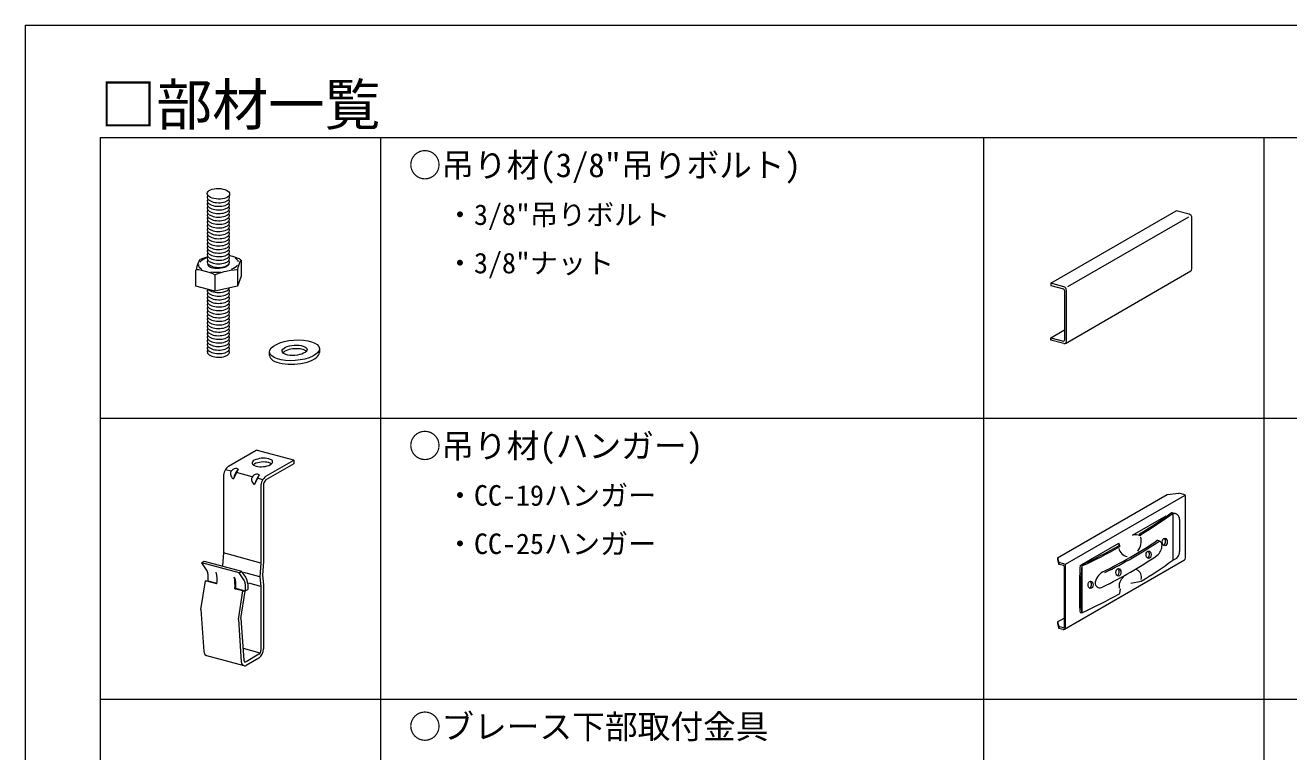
# Model space of a CAD drawing. Units: millimetres on the paper, enlarged 40 times. Extents: x -7800 to 7800, y -5387 to 5300.
# Drawn here: x -7800 to -5097, y 3747 to 5300 of the extents above; entities that cross this region are included whole.
import ezdxf
from ezdxf.enums import TextEntityAlignment as Align

# ---------------------------------------------------------------- set-up
doc = ezdxf.new("R2010")
doc.units = ezdxf.units.MM
doc.header["$LTSCALE"] = 40
for name, color, linetype, lineweight in [('0-1_吊り材', 7, 'Continuous', 18), ('0-2_野縁受け', 3, 'Continuous', 18), ('0-B_補強金具・金具・その他', 3, 'Continuous', 18), ('F-3_野縁', 3, 'Continuous', 18)]:
    doc.layers.add(name, color=color, linetype=linetype, lineweight=lineweight)
doc.layers.add('0-6_文字', color=7, linetype='Continuous')
doc.layers.add('F-6_文字', color=7, linetype='Continuous')
doc.styles.add('ＭＳ ゴシック', font='')
doc.styles.get('ＭＳ ゴシック').set_extended_font_data('MS Gothic')

msp = doc.modelspace()

# ---------------------------------------------------------------- linework, layer by layer
at = {"layer": '0-1_吊り材'}
for p, q in [((-7427.27, 4798.51), (-7425.81, 4799.36)), ((-7338.8, 4798.68), (-7338.49, 4798.37)), ((-7338.42, 4798.02), (-7338.42, 4763.94)), ((-7434.76, 4742.53), (-7434.76, 4776.61)), ((-7394.29, 4765.76), (-7394.29, 4731.68)), ((-7346.12, 4776.47), (-7346.12, 4742.39)), ((-7338.42, 4763.94), (-7346.12, 4742.39)), ((-7394.29, 4731.68), (-7434.76, 4742.53)), ((-7346.12, 4742.39), (-7394.29, 4731.68)), ((-7277.27, 4594.44), (-7277.27, 4602.12)), ((-7170.55, 4608.57), (-7170.55, 4600.89)), ((-7365.2, 4357.56), (-7305.76, 4391.88)), ((-7225.78, 4370.45), (-7305.76, 4391.88)), ((-7285.22, 4336.13), (-7225.78, 4370.45)), ((-7225.78, 4362.45), (-7285.22, 4328.13)), ((-7225.78, 4370.45), (-7225.78, 4362.45)), ((-7376.01, 4335.32), (-7376.01, 4172.12)), ((-7359.68, 4346.95), (-7371.85, 4350.21)), ((-7344.47, 4351.32), (-7354.47, 4330.75)), ((-7314.48, 4334.84), (-7348.1, 4343.85)), ((-7299.26, 4339.21), (-7309.26, 4318.64)), ((-7291.88, 4328.78), (-7302.9, 4331.73)), ((-7296.03, 4314.49), (-7296.03, 4150.69)), ((-7290.63, 4317.31), (-7290.63, 4153.81)), ((-7376.01, 4172.12), (-7378.06, 4144.39)), ((-7296.03, 4150.69), (-7376.01, 4172.12)), ((-7342.51, 4129.91), (-7422.61, 4151.37)), ((-7422.58, 4151.47), (-7417.55, 4154.97)), ((-7412.12, 4136.4), (-7422.49, 4151.34)), ((-7417.55, 4154.97), (-7337.57, 4133.54)), ((-7424.11, 4051.42), (-7414.39, 4112.58)), ((-7390.02, 4106.05), (-7414.39, 4112.58)), ((-7409.39, 4111.78), (-7389.96, 4106.58)), ((-7409.26, 4127.27), (-7409.26, 4112.58)), ((-7409.26, 4112.58), (-7389.87, 4107.38)), ((-7350.15, 4111.43), (-7350.15, 4096.74)), ((-7342.6, 4130.04), (-7337.57, 4133.54)), ((-7332.14, 4114.97), (-7342.51, 4129.91)), ((-7328.24, 4120.1), (-7337.57, 4133.54)), ((-7298.19, 4121.45), (-7332.14, 4130.54)), ((-7350.15, 4096.74), (-7329.23, 4091.13)), ((-7346.77, 4095), (-7329.41, 4090.35)), ((-7344.13, 4029.99), (-7334.41, 4091.15)), ((-7338.66, 4032.15), (-7329.41, 4090.35)), ((-7334.46, 4091.16), (-7329.41, 4090.35)), ((-7329.28, 4105.84), (-7329.28, 4091.15)), ((-7329.28, 4091.15), (-7323.96, 4094.22)), ((-7323.96, 4106.41), (-7323.96, 4094.22)), ((-7296.03, 4100.69), (-7321.54, 4107.53)), ((-7296.03, 4100.69), (-7296.03, 3963.69)), ((-7290.63, 4060.88), (-7290.63, 3967.01)), ((-7424.11, 4051.42), (-7417.76, 3961.22)), ((-7344.13, 4029.99), (-7337.78, 3939.79)), ((-7338.66, 4032.15), (-7332.37, 3942.91)), ((-7412.38, 3952.8), (-7332.4, 3931.37)), ((-7297.59, 3958.31), (-7332.99, 3967.8)), ((-7300.08, 3955.55), (-7327.37, 3939.8)), ((-7300.08, 3947.55), (-7327.37, 3931.8))]:
    msp.add_line(p, q, dxfattribs=at)
for points in [[(-7296.03, 4150.69), (-7298.19, 4121.45), (-7296.03, 4100.69)], [(-7290.63, 4153.81), (-7292.79, 4124.57), (-7290.63, 4103.81), (-7290.63, 4060.88)], [(-7414.39, 4112.58), (-7414.44, 4112.59), (-7409.39, 4111.78)], [(-7351.77, 4095.8), (-7351.82, 4095.81), (-7346.77, 4095)], [(-7334.41, 4091.15), (-7334.46, 4091.16), (-7351.77, 4095.8)]]:
    msp.add_lwpolyline(points, dxfattribs=at)
for centre, radius, start, end in [((-7348.34, 4335.62), 27.68, 127.54787, 180.61531), ((-7349.79, 4341.2), 11.44, 62.27363, 245.88954), ((-7309.92, 4364.23), 4.8, 144.95218, 190.63468), ((-7307.79, 4366.87), 7.7, 207.20616, 227.45958), ((-7305.04, 4360.69), 10.84, 118.30888, 144.43), ((-7302.83, 4372.81), 15.44, 228.81288, 257.0195), ((-7305.04, 4352.69), 10.84, 118.30888, 132.55239), ((-7290.26, 4327.9), 46.78, 76.41743, 115.19318), ((-7290.26, 4319.9), 46.78, 76.41743, 115.19318), ((-7295.31, 4403.24), 46.78, 256.41743, 295.19318), ((-7283.2, 4355.28), 18.51, 53.0276, 77.76031), ((-7283.2, 4347.28), 18.51, 56.52462, 77.76031), ((-7279.55, 4368.94), 9.04, 297.32302, 336.88889), ((-7274.98, 4367.2), 4.08, 8.29645, 44.56919), ((-7276.53, 4367.27), 5.61, 340.4875, 5.33732), ((-7302.82, 4318.37), 53.11, 141.64762, 166.51556), ((-7304.59, 4329.08), 11.44, 62.27363, 245.88954), ((-7257.61, 4306.25), 53.11, 141.64762, 166.51556), ((-7268.36, 4314.19), 27.68, 127.54787, 180.61531), ((-7276.79, 4317.16), 13.84, 127.54787, 180.61531), ((-7425.26, 4127.27), 16, 0, 34.77104), ((-7462.75, 4114.84), 73.26, 353.10495, 12.58802), ((-7366.15, 4111.43), 16, 0, 34.77104), ((-7424.5, 4104.59), 73.26, 353.10495, 12.58802), ((-7345.28, 4105.84), 16, 0, 34.77104), ((-7347.96, 4106.41), 24, 0, 34.77104), ((-7374.4, 4099.76), 28.04, 350.24121, 351.88614), ((-7407.42, 3961.41), 10.34, 181.03693, 230.17746), ((-7410.46, 3959.95), 7.41, 241.09548, 255), ((-7306.43, 3963.79), 10.39, 307.59229, 0.57088), ((-7314.88, 3966.77), 24.25, 307.59229, 0.57088), ((-7327.44, 3939.98), 10.34, 181.03693, 230.17746), ((-7330.48, 3938.52), 7.41, 241.09548, 294.81092), ((-7327.94, 3942.99), 4.43, 181.03693, 230.17746), ((-7329.25, 3942.37), 3.17, 241.09548, 294.81092)]:
    msp.add_arc(centre, radius, start, end, dxfattribs=at)
for centre, major_axis, ratio in [((-7386.84, 4939.8), (24.01, -0.55), 0.474095), ((-7223.91, 4605.34), (53.33, 3.88), 0.410193), ((-7223.91, 4605.34), (-26.67, -1.94), 0.410193)]:
    msp.add_ellipse(centre, major_axis=major_axis, ratio=ratio, dxfattribs=at)
for centre, major_axis, ratio, start_param, end_param in [((-7386.84, 4932.12), (24.01, -0.55), 0.474095, 2.8085354, 6.637984), ((-7386.84, 4924.44), (24.01, -0.55), 0.474095, 2.8085354, 6.637984), ((-7386.84, 4916.76), (24.01, -0.55), 0.474095, 2.8085354, 6.637984), ((-7386.84, 4909.08), (24.01, -0.55), 0.474095, 2.8085354, 6.637984), ((-7386.84, 4901.4), (24.01, -0.55), 0.474095, 2.8085354, 6.637984), ((-7386.84, 4893.72), (24.01, -0.55), 0.474095, 2.8085354, 6.637984), ((-7386.84, 4886.04), (24.01, -0.55), 0.474095, 2.8085354, 6.637984), ((-7386.84, 4878.36), (24.01, -0.55), 0.474095, 2.8085354, 6.637984), ((-7386.84, 4870.68), (24.01, -0.55), 0.474095, 2.8085354, 6.637984), ((-7386.84, 4863), (24.01, -0.55), 0.474095, 2.8085354, 6.637984), ((-7386.84, 4855.32), (24.01, -0.55), 0.474095, 2.8085354, 6.637984), ((-7386.84, 4847.64), (24.01, -0.55), 0.474095, 2.8085354, 6.637984), ((-7386.84, 4839.96), (24.01, -0.55), 0.474095, 2.8085354, 6.637984), ((-7386.84, 4832.28), (24.01, -0.55), 0.474095, 2.8085354, 6.637984), ((-7386.84, 4824.6), (24.01, -0.55), 0.474095, 2.8085354, 6.637984), ((-7386.84, 4816.92), (24.01, -0.55), 0.474095, 2.8085354, 6.637984), ((-7386.84, 4809.24), (24.01, -0.55), 0.474095, 2.8085354, 6.637984), ((-7430.92, 4787.38), (-3.74, -11.15), 0.080122, 3.2320907, 6.0489062), ((-7386.59, 4790.19), (42.67, 3.1), 0.410193, 3.0570245, 3.7002533), ((-7386.59, 4790.19), (42.67, 3.1), 0.410193, 2.2290904, 2.7553389), ((-7402.98, 4803.51), (-24.08, -5.42), 0.113869, 5.0377348, 5.9327598), ((-7386.84, 4801.56), (24.01, -0.55), 0.474095, 2.8085354, 6.637984), ((-7386.84, 4793.88), (24.01, -0.55), 0.474095, 2.8085354, 6.637984), ((-7386.59, 4790.19), (22.93, 1.67), 0.410193, 2.9626547, 6.0928797), ((-7386.84, 4786.2), (24.01, -0.55), 0.474095, 0.3461234, 0.3547987), ((-7358.66, 4803.44), (-20.22, 5.52), 0.132602, 3.3728295, 5.0110855), ((-7386.59, 4790.19), (42.67, 3.1), 0.410193, 5.4020339, 5.9538589), ((-7386.59, 4790.19), (42.67, 3.1), 0.410193, 0.0600078, 0.5561709), ((-7342.27, 4787.24), (-3.74, -11.15), 0.080122, 2.9073136, 6.0489062), ((-7414.53, 4771.18), (-20.22, 5.52), 0.132602, 3.1777912, 6.3193836), ((-7386.59, 4790.19), (42.67, 3.1), 0.410193, 4.2932244, 4.7884203), ((-7370.2, 4771.11), (-24.08, -5.42), 0.113869, 3.1159443, 6.2575369), ((-7386.84, 4732.44), (24.01, -0.55), 0.474095, 2.8827025, 6.637984), ((-7386.84, 4740.12), (24.01, -0.55), 0.474095, 3.6119794, 6.202019), ((-7386.84, 4724.76), (24.01, -0.55), 0.474095, 2.8085354, 6.637984), ((-7386.84, 4717.08), (24.01, -0.55), 0.474095, 2.8085354, 6.637984), ((-7386.84, 4709.4), (24.01, -0.55), 0.474095, 2.8085354, 6.637984), ((-7386.84, 4701.72), (24.01, -0.55), 0.474095, 2.8085354, 6.637984), ((-7386.84, 4694.04), (24.01, -0.55), 0.474095, 2.8085354, 6.637984), ((-7386.84, 4686.36), (24.01, -0.55), 0.474095, 2.8085354, 6.637984), ((-7386.84, 4678.68), (24.01, -0.55), 0.474095, 2.8085354, 6.637984), ((-7386.84, 4671), (24.01, -0.55), 0.474095, 2.8085354, 6.637984), ((-7386.84, 4663.32), (24.01, -0.55), 0.474095, 2.8085354, 6.637984), ((-7386.84, 4655.64), (24.01, -0.55), 0.474095, 2.8085354, 6.637984), ((-7386.84, 4647.96), (24.01, -0.55), 0.474095, 2.8085354, 6.637984), ((-7386.84, 4640.28), (24.01, -0.55), 0.474095, 2.8085354, 6.637984), ((-7386.84, 4632.6), (24.01, -0.55), 0.474095, 2.8085354, 6.637984), ((-7386.84, 4624.92), (24.01, -0.55), 0.474095, 2.8085354, 6.637984), ((-7386.84, 4617.24), (24.01, -0.55), 0.474095, 2.8085354, 6.637984), ((-7386.84, 4609.56), (24.01, -0.55), 0.474095, 2.8085354, 6.637984), ((-7386.84, 4601.88), (24.01, -0.55), 0.474095, 2.8085354, 6.637984), ((-7223.91, 4597.66), (53.33, 3.88), 0.410193, 3.1117915, 6.2533842), ((-7223.91, 4597.66), (-26.67, -1.94), 0.410193, 3.4686734, 5.8965023)]:
    msp.add_ellipse(centre, major_axis=major_axis, ratio=ratio, start_param=start_param, end_param=end_param, dxfattribs=at)
at = {"layer": '0-2_野縁受け'}
for p, q in [((-5605.75, 4748.74), (-5337.45, 4903.64)), ((-5309.64, 4896.19), (-5337.45, 4903.64)), ((-5569.38, 4741.52), (-5310.87, 4890.77)), ((-5304.07, 4779.5), (-5304.07, 4888.3)), ((-5574.64, 4620.04), (-5306.34, 4774.95)), ((-5605.75, 4748.74), (-5605.75, 4743.62)), ((-5605.75, 4743.62), (-5579.04, 4736.46)), ((-5576.82, 4733.31), (-5576.82, 4627.07)), ((-5572.37, 4624.59), (-5572.37, 4733.39)), ((-5605.75, 4632.26), (-5576.82, 4648.96)), ((-5605.75, 4632.26), (-5579.04, 4625.1)), ((-5605.75, 4627.14), (-5605.75, 4632.26)), ((-5605.75, 4630.98), (-5605.75, 4627.14)), ((-5577.93, 4619.68), (-5605.75, 4627.14))]:
    msp.add_line(p, q, dxfattribs=at)
msp.add_lwpolyline([(-5577.93, 4741.28), (-5605.75, 4748.74), (-5605.75, 4744.9)], dxfattribs=at)
for centre, major_axis, start_param, end_param in [((-5309.64, 4889.79), (3.1, -6.14), 0.9790195, 2.5498158), ((-5309.64, 4780.99), (3.1, -6.14), 0.0419556, 0.9790195), ((-5579.04, 4733.9), (1.24, -2.46), 0.9790195, 2.5498158), ((-5577.93, 4734.88), (3.1, -6.14), 0.9790195, 2.5498158), ((-5579.04, 4627.66), (1.24, -2.46), 5.6914085, 7.2622048), ((-5577.93, 4626.08), (3.1, -6.14), 5.6914085, 7.2622048)]:
    msp.add_ellipse(centre, major_axis=major_axis, ratio=0.751651, start_param=start_param, end_param=end_param, dxfattribs=at)
at = {"layer": '0-B_補強金具・金具・その他'}
for p, q in [((-5356.8, 4297.32), (-5331.83, 4299.98)), ((-5321.09, 4297.1), (-5331.83, 4299.98)), ((-5591.36, 4161.9), (-5356.8, 4297.32)), ((-5574.22, 4147.95), (-5318.84, 4295.39)), ((-5317.53, 4161.6), (-5317.53, 4292.47)), ((-5431.01, 4210.23), (-5359.31, 4251.63)), ((-5345.13, 4256.88), (-5348.6, 4257.81)), ((-5345.13, 4256.88), (-5345.13, 4156.88)), ((-5343.97, 4257.4), (-5340.5, 4256.47)), ((-5330.53, 4243.52), (-5330.53, 4175.03)), ((-5539.28, 4147.72), (-5460.74, 4193.07)), ((-5416.3, 4212.84), (-5412.83, 4211.91)), ((-5459.5, 4187.88), (-5458.06, 4185.8)), ((-5591.36, 4161.9), (-5588.52, 4151.78)), ((-5577.78, 4148.9), (-5588.52, 4151.78)), ((-5588.52, 4151.78), (-5588.52, 4147.78)), ((-5578.29, 4145.04), (-5588.52, 4147.78)), ((-5577.7, 4144.27), (-5577.7, 4013.12)), ((-5576.62, 4009.25), (-5319.93, 4157.45)), ((-5574.22, 4013.4), (-5574.22, 4144.27)), ((-5539.67, 4144.56), (-5539.67, 4044.56)), ((-5544.26, 4122.68), (-5544.26, 4054.68)), ((-5540.72, 4054.17), (-5540.72, 4123.63)), ((-5434.93, 4107.97), (-5412.83, 4111.91)), ((-5458.06, 4085.8), (-5456.82, 4095.33)), ((-5591.36, 4025.1), (-5577.7, 4032.98)), ((-5543.21, 4045.07), (-5539.67, 4044.56)), ((-5591.36, 4025.1), (-5588.52, 4014.98)), ((-5578.7, 4012.35), (-5588.52, 4014.98)), ((-5588.52, 4014.98), (-5588.52, 4010.98)), ((-5580.26, 4008.77), (-5588.52, 4010.98))]:
    msp.add_line(p, q, dxfattribs=at)
for points in [[(-5591.36, 4161.9), (-5591.36, 4157.9), (-5588.52, 4147.78)], [(-5591.36, 4025.1), (-5591.36, 4021.1), (-5588.52, 4010.98)]]:
    msp.add_lwpolyline(points, dxfattribs=at)
for centre, radius, start, end in [((-5322.33, 4292.47), 4.8, 0, 75), ((-5826.85, 4904.41), 804.25, 300.6952, 306.48775), ((-5778.21, 4835.48), 722.73, 300.36821, 306.81474), ((-5347.46, 4244.41), 13.45, 75, 94.89551), ((-5343.98, 4243.47), 13.45, 0.19518, 94.89551), ((-5960.33, 5071.66), 1049.03, 296.33374, 303.66626), ((-5955.81, 5070.44), 1049.03, 296.33374, 303.66626), ((-5509.75, 4178.61), 51.1, 10.44761, 16.43302), ((-5479.99, 4181.85), 22.28, 10.19507, 30.22605), ((-5424.55, 4185.67), 25.39, 66.06867, 104.75326), ((-5452.44, 4199.1), 40.03, 325.16969, 10.30076), ((-5419.09, 4211.1), 3.29, 344.14172, 31.94043), ((-5417.42, 4212.22), 4.6, 313.54557, 356.19207), ((-5377.38, 4189.27), 9.4, 357.14581, 98.6879), ((-5962.74, 5077.45), 1022.05, 294.23738, 299.49736), ((-5901.02, 4961.02), 892.86, 293.87305, 299.74336), ((-5960.33, 5039.66), 1049.03, 296.33374, 303.66626), ((-5439.12, 4186.14), 21.64, 191.56304, 260.33789), ((-5396.57, 4188.95), 28.58, 308.45341, 359.70977), ((-5349.42, 4175.28), 18.89, 283.13424, 0.73992), ((-5578.5, 4144.27), 0.8, 0, 75), ((-5579.02, 4144.27), 4.8, 0, 75), ((-5320.69, 4123.41), 223.57, 174.3312, 180.18718), ((-5317.15, 4122.9), 223.57, 174.44006, 180.18718), ((-5428.47, 4120.75), 16.58, 341.68128, 67.7536), ((-5778.21, 4735.48), 722.73, 300.36821, 306.81474), ((-5322.33, 4161.6), 4.8, 300, 0), ((-5479.76, 4103.71), 31.68, 118.71332, 175.78519), ((-5436.83, 4101.55), 23.09, 126.53227, 192.35564), ((-5901.02, 4861.02), 892.86, 293.87305, 299.74336), ((-5500.71, 4108.9), 11.02, 195.09465, 301.30952), ((-5503.84, 4054.23), 40.42, 179.37266, 193.10782), ((-5500.31, 4053.72), 40.42, 179.37266, 193.10782), ((-5579.02, 4013.4), 4.8, 255, 0), ((-5578.5, 4013.12), 0.8, 255, 0)]:
    msp.add_arc(centre, radius, start, end, dxfattribs=at)
for centre in [(-5362.26, 4195.62), (-5396.63, 4168.34), (-5461.35, 4130.66), (-5520.76, 4104.11)]:
    msp.add_ellipse(centre, major_axis=(0, 8), ratio=0.675, dxfattribs=at)
for centre in [(-5365.74, 4196.55), (-5400.11, 4169.27), (-5464.83, 4131.59), (-5524.23, 4105.05)]:
    msp.add_ellipse(centre, major_axis=(0, 8), ratio=0.675, start_param=3.2959994, end_param=5.7709159, dxfattribs=at)
at = {"layer": 'F-3_野縁'}
for p, q in [((-7800, 5300), (-7800, -5300)), ((-7640, 5060), (-80, 5060)), ((-7640, 5060), (-7640, 2060)), ((-7040, 5060), (-7040, 2660)), ((-5750, 5060), (-5750, 2660)), ((-5150, 5060), (-5150, 2660)), ((-7640, 4460), (-80, 4460)), ((-7640, 3860), (-80, 3860))]:
    msp.add_line(p, q, dxfattribs=at)
msp.add_lwpolyline([(-7800, 5300), (7800, 5300), (7800, -5300)], dxfattribs=at)

# ---------------------------------------------------------------- texts
at = {"layer": '0-6_文字', "style": 'ＭＳ ゴシック'}
for s, height, p in [('○吊り材(3/8"吊りボルト)', 51.32, (-6980, 4960)), ('・3/8"吊りボルト', 43.99, (-6900, 4860)), ('・3/8"ナット', 43.99, (-6900, 4756.62)), ('○吊り材(ハンガー)', 51.32, (-6980, 4360)), ('・CC-19ハンガー', 43.99, (-6900, 4260)), ('・CC-25ハンガー', 43.99, (-6900, 4156.62)), ('○ブレース下部取付金具', 51.32, (-6980, 3760))]:
    msp.add_text(s, height=height, dxfattribs=at).set_placement(p, align=Align.BOTTOM_LEFT)
at = {"layer": 'F-6_文字', "style": 'ＭＳ ゴシック'}
msp.add_text('□部材一覧', height=87.98, dxfattribs=at).set_placement((-7640, 5060), align=Align.BOTTOM_LEFT)

doc.saveas('drawing.dxf')
